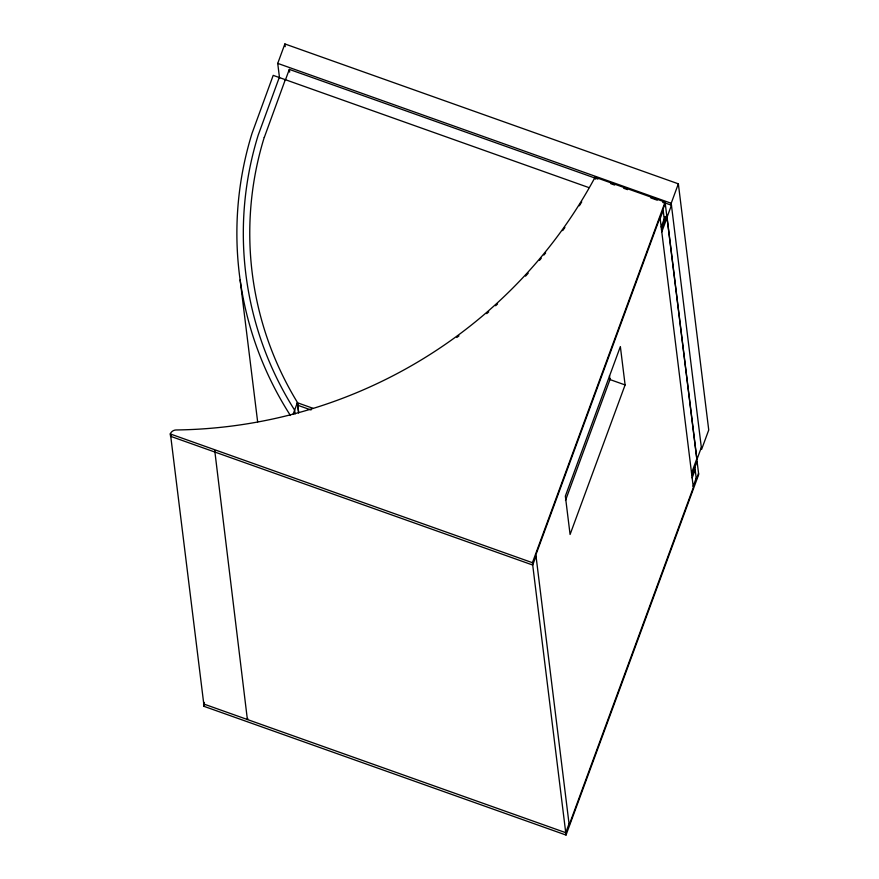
<?xml version="1.0" encoding="UTF-8"?>
<svg xmlns="http://www.w3.org/2000/svg" width="879" height="879" viewBox="0 0 879 879"><rect width="100%" height="100%" fill="white"/><g stroke="black" fill="none" stroke-linecap="round" stroke-linejoin="round"><path stroke-width="1.32" d="M279.258 77.517L258.151 135.289A339.316 334.723 -7 0 0 294.619 410.119L295.102 413.965M264.293 137.432L285.312 79.67L285.4 80.45M279.577 78.352L277.731 63.387L284.884 43.95L678.357 183.832L708.738 430.007L701.585 449.444L671.204 203.269L678.357 183.832M285.356 80.154L289.323 69.386L597.863 179.074M214.762 450.74L247.384 719.516L247.79 718.396M293.059 414.372L297.443 402.472A332.866 328.372 -7 0 1 264.271 137.278M204.466 702.431A6.439 6.351 -7 0 0 203.587 703.947L203.873 706.298L566.032 835.05L532.421 562.692L665.084 202.104L595.094 177.217A479.758 473.276 -7 0 1 175.822 429.974A6.439 6.351 -7 0 0 170.262 433.94L170.548 436.292L532.707 565.043L536.014 556.077M660.151 218.673L663.184 210.444M661.184 227.046L664.216 218.827M661.48 229.408L666.711 215.201M661.766 231.946L666.996 217.739L664.403 216.816M565.494 500.437L610.29 378.662M625.101 384.936L570.086 534.476L565.351 496.108L620.365 346.568L625.101 384.936L609.96 379.563L609.477 375.586M691.531 473.144L696.761 458.937M701.343 447.477L696.937 459.442L667.051 217.201L671.446 205.236L664.996 202.939M691.861 475.583L697.08 461.376M692.147 477.934L695.179 469.716M569.043 823.722L565.746 832.688L203.587 703.947M693.179 486.318L696.212 478.088M698.552 473.287L696.355 479.275L694.882 467.353M566.032 835.05L698.706 474.462L665.084 202.104M277.731 63.387L671.204 203.269M610.773 183.667L614.641 185.04M623.683 188.26L627.551 189.633M650.79 197.896L657.25 200.192M662.689 202.379L665.238 203.28L663.03 209.268L664.502 221.178M588.908 187.601L273.204 75.363L252.042 133.3A345.755 341.085 -7 0 0 290.444 415.514M312.957 408.285L297.344 402.736L298.585 412.756M297.651 405.219L311.034 409.977M170.262 433.94L532.421 562.692M297.124 403.944L297.739 404.966M595.094 177.217L595.336 179.151M289.323 69.386L289.652 72.111M284.884 43.95L285.214 46.675M298.706 412.734L297.454 402.637M240.132 279.929L257.657 421.953M203.785 704.013L170.746 436.369A6.439 6.351 -7 0 1 171.372 435.215M581.733 201.906A479.758 473.276 -7 0 1 579.338 205.785M564.9 227.474A479.758 473.276 -7 0 1 562.659 230.628M545.628 252.932A479.758 473.276 -7 0 1 543.892 255.053M541.277 258.217A479.758 473.276 -7 0 1 539.508 260.316M528.202 273.215A479.758 473.276 -7 0 1 525.543 276.127M497.58 303.98A479.758 473.276 -7 0 1 495.635 305.76M488.735 311.902A479.758 473.276 -7 0 1 486.746 313.638M458.97 335.877A479.758 473.276 -7 0 1 456.816 337.459M203.873 706.298A6.439 6.351 -7 0 1 204.565 705.046M170.548 436.292A6.439 6.351 -7 0 1 171.174 435.149M660.008 217.487L535.871 554.891L569.185 824.898L693.333 487.493L660.008 217.487"/></g></svg>
